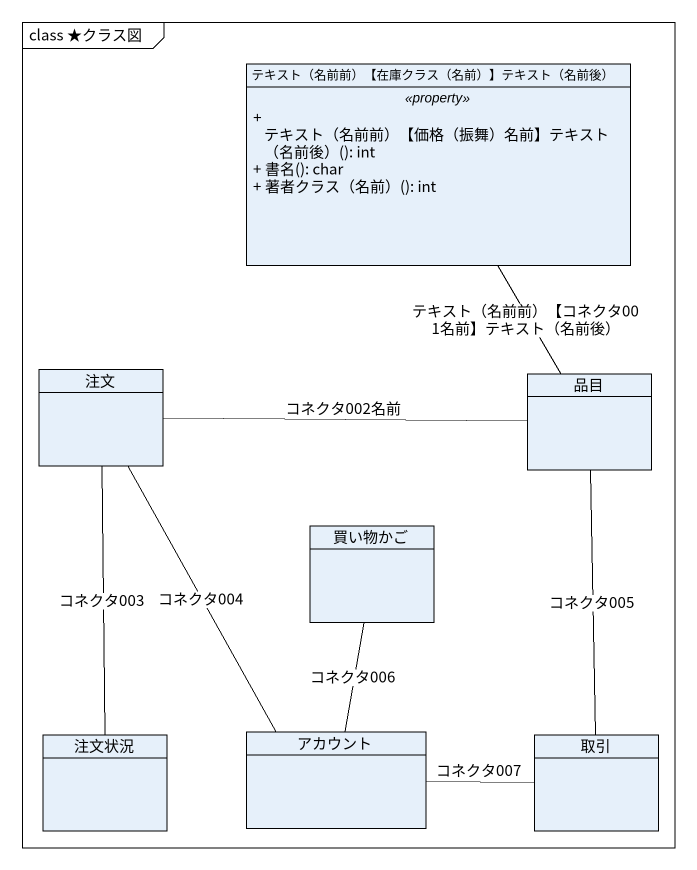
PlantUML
@startuml
mainframe class ★クラス図
hide circle
hide empty members
skinparam classAttributeIconSize 0
class "テキスト（名前前）【在庫クラス（名前）】テキスト（名前後）" as テキスト_名前前_在庫クラス_名前_テキスト_名前後 {
  .. <<property>> ..
  + テキスト（名前前）【価格（振舞）名前】テキスト（名前後）(): int
  + 書名(): char
  + 著者クラス（名前）(): int
}
class 注文
class 品目
class 買い物かご
class 注文状況
class アカウント
class 取引
テキスト_名前前_在庫クラス_名前_テキスト_名前後 -- 品目 : テキスト（名前前）【コネクタ001名前】テキスト（名前後）
注文 -- 注文状況 : コネクタ003
注文 -- アカウント : コネクタ004
品目 -left- 注文 : コネクタ002名前
品目 -- 取引 : コネクタ005
買い物かご -- アカウント : コネクタ006
アカウント -right- 取引 : コネクタ007
@enduml
